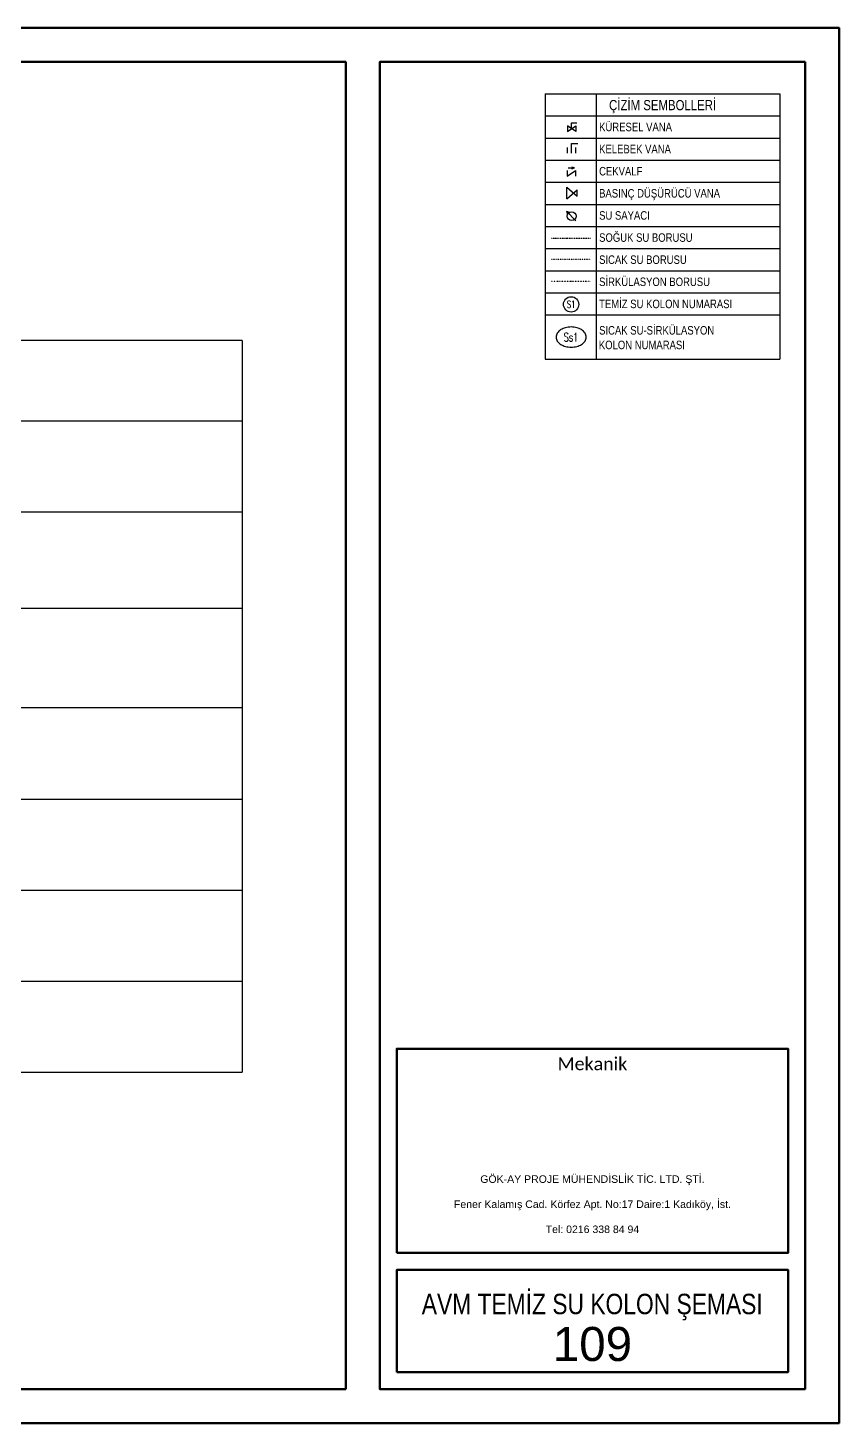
# Model space of a CAD drawing. Header units: centimetres. Extents: x 218267 to 248501, y -42006 to -33806.
# Drawn here: x 243732 to 248501, y -42006 to -33806 of the extents above; entities that cross this region are included whole.
import ezdxf
from ezdxf.enums import TextEntityAlignment as Align

# ---------------------------------------------------------------- set-up
doc = ezdxf.new("R2010")
doc.units = ezdxf.units.CM
doc.header["$LTSCALE"] = 0.2
for name, pattern in [('DASHDOT', [25.4, 12.7, -6.35, 0, -6.35]), ('DIVIDE', [31.75, 12.7, -6.35, 0, -6.35, 0, -6.35]), ('DIVIDE3', [38.1, 12.7, -6.35, 0, -6.35, 0, -6.35, 0, -6.35])]:
    doc.linetypes.add(name, pattern=pattern)
doc.layers.get('0').update_dxf_attribs({"color": 252})
for name, color, linetype, lineweight in [('1-BASLIK', 53, 'Continuous', 25), ('ST-TEMIZ-CAP', 95, 'Continuous', 30), ('ST-VANA', 100, 'Continuous', 25)]:
    doc.layers.add(name, color=color, linetype=linetype, lineweight=lineweight)
for name, color, linetype in [('ST-BASLIK-TEMİZSU', 124, 'Continuous'), ('ST-LEGEND', 61, 'Continuous'), ('ST-SICAK', 1, 'DIVIDE'), ('ST-SIRK', 40, 'DIVIDE3'), ('ST-SU', 4, 'DASHDOT'), ('ST-TEMİZSU-KOLON-NO', 43, 'Continuous')]:
    doc.layers.add(name, color=color, linetype=linetype)
doc.styles.add('ARIAL', font='arial.ttf')
doc.styles.add('ARIAL1', font='romans.shx', dxfattribs={"width": 0.7})
doc.styles.add('xref-antet-A0$0$XREF-ANTET-A0$0$ARIAL', font='calibri.ttf')
doc.styles.add('xref-antet-A0$0$XREF-ANTET-A0$0$ARIAL_ITALIC', font='calibri.ttf')

# ---------------------------------------------------------------- blocks, each defined once
blk = doc.blocks.new('UP_ANTET_01')
at = {"lineweight": 50}
for points in [[(612803.5, 97965.8), (612803.5, 106165.8), (643037.4, 106165.8), (643037.4, 97965.8)], [(640137.4, 98165.8), (613003.5, 98165.8), (613003.5, 105965.8), (640137.4, 105965.8)], [(642837.4, 105965.8), (640337.4, 105965.8), (640337.4, 98165.8), (642837.4, 98165.8)], [(640437.4, 98965.8), (640437.4, 100165.8), (642737.4, 100165.8), (642737.4, 98965.8)], [(640437.4, 98265.8), (640437.4, 98865.8), (642737.4, 98865.8), (642737.4, 98265.8)]]:
    blk.add_lwpolyline(points, close=True, dxfattribs=at)
blk = doc.blocks.new('A$C71446B59')
at = {"linetype": 'Continuous'}
blk.add_lwpolyline([(0.098, -0.1), (0.232, -0.1), (0.231, 0.022)], dxfattribs=at)
blk.add_lwpolyline([(0.031, 0), (0.164, -0.2), (0.031, -0.2), (0.164, 0)], close=True, dxfattribs=at)
blk = doc.blocks.new('A$C66241EC0')
at = {"linetype": 'Continuous'}
for p, q in [((200, -66), (0, 67)), ((0, 67), (0, -66)), ((200, 67), (200, -66))]:
    blk.add_line(p, q, dxfattribs=at)
blk = doc.blocks.new('A$C0B325108')
for p, q in [((-17.5, 23.3), (-17.5, 0)), ((17.5, 23.3), (17.5, 0))]:
    blk.add_line(p, q)
blk.add_lwpolyline([(0, 0), (0, 39), (26.3, 39)])
blk = doc.blocks.new('PN1')
blk.add_circle((0, 0), 30)
at = {"ltscale": 50, "style": 'ARIAL1', "width": 0.7}
blk.add_attdef('NO', text='', height=27.5, dxfattribs=at).set_placement((0, 0), align=Align.MIDDLE_CENTER)
blk = doc.blocks.new('SSN')
blk.add_lwpolyline([(0.7, -35.4, 0.062337), (20.8, -32.9, 0.075539), (36.9, -26.1, 0.107071), (49.6, -14, 0.149481), (53.9, 0.1, 0.149481), (49.6, 14.2, 0.107071), (36.9, 26.3, 0.075539), (20.8, 33.1, 0.062337), (0.7, 35.7, 0.062337), (-19.4, 33.1, 0.075539), (-35.4, 26.3, 0.107071), (-48.1, 14.2, 0.149481), (-52.4, 0.1, 0.149481), (-48.1, -14, 0.107071), (-35.4, -26.1, 0.075539), (-19.4, -32.9, 0.062337)], format="xyb", close=True)
at = {"ltscale": 50, "style": 'ARIAL1', "width": 0.7}
blk.add_attdef('NO', text='', height=30, dxfattribs=at).set_placement((0, 0), align=Align.MIDDLE_CENTER)
blk = doc.blocks.new('A$C5BA96A59')
for p, q in [((30, 17.3), (0, -9.2)), ((30, -17.3), (0, 9.2)), ((0, -9.2), (0, 9.2)), ((30, -17.3), (30, 17.3))]:
    blk.add_line(p, q)
blk = doc.blocks.new('LEGEND TEMİZSU')
at = {"layer": 'ST-BASLIK-TEMİZSU', "ltscale": 0.01}
for p, q in [((0, 0), (690, 0)), ((0, 0), (0, -780)), ((690, 0), (690, -650)), ((690, 0), (690, -780)), ((150, 0), (150, -780)), ((0, -65), (690, -65)), ((0, -130), (690, -130)), ((0, -195), (690, -195)), ((0, -260), (690, -260)), ((0, -260), (690, -260)), ((0, -325), (690, -325)), ((0, -390), (690, -390)), ((0, -455), (690, -455)), ((0, -520), (690, -520)), ((0, -585), (690, -585)), ((0, -585), (690, -585)), ((0, -650), (690, -650)), ((0, -650), (690, -650)), ((0, -780), (690, -780))]:
    blk.add_line(p, q, dxfattribs=at)
at = {"layer": 'ST-LEGEND', "ltscale": 0.01}
blk.add_line((0, 0), (0, -650), dxfattribs=at)
at = {"layer": 'ST-SICAK'}
blk.add_line((18.1, -485.8), (133.4, -485.8), dxfattribs=at)
at = {"layer": 'ST-SIRK'}
blk.add_line((18.1, -550.8), (133.4, -550.8), dxfattribs=at)
at = {"layer": 'ST-SU'}
blk.add_line((18.1, -424.2), (133.4, -424.2), dxfattribs=at)
at = {"layer": 'ST-VANA', "ltscale": 0.01}
blk.add_line((67.7, -218), (86.4, -218), dxfattribs=at)
at = {"layer": 'ST-VANA'}
for p, q in [((89.6, -373.8), (62.1, -345)), ((62.1, -345), (64.5, -353)), ((62.1, -345), (70, -347.8))]:
    blk.add_line(p, q, dxfattribs=at)
blk.add_lwpolyline([(77.8, -220.3), (86.4, -218), (77.8, -215.7)], dxfattribs=at)
blk.add_circle((77.7, -359.8), 12.9, dxfattribs=at)
at = {"layer": 'ST-TEMİZSU-KOLON-NO'}
for name, p, xscale, yscale, zscale, values in [('PN1', (76.1, -618.8), 0.7500000000000001, 0.7500000000000001, 0.7500000000000001, {'NO': 'S1'}), ('SSN', (75.6, -715.1), 0.8333333333212067, 0.8333333333212067, 0.8333333333212067, {'NO': 'Ss1'})]:
    blk.add_blockref(name, p, dxfattribs=dict(at, xscale=xscale, yscale=yscale, zscale=zscale)).add_auto_attribs(values)
at = {"layer": 'ST-VANA', "xscale": -125.0004166680015, "yscale": 125.0004166680015, "zscale": 125.000416668013, "rotation": 270}
blk.add_blockref('A$C71446B59', (90.1, -114.5), dxfattribs=at)
at = {"layer": 'ST-VANA'}
for name, p, xscale, yscale, zscale in [('A$C0B325108', (76.8, -174.1), 0.7131446828134359, 0.7131446828134359, 0.7131446828134359), ('A$C66241EC0', (89.4, -234.2), -0.1248004443482387, 0.1248004442891215, 0.1248004442889397)]:
    blk.add_blockref(name, p, dxfattribs=dict(at, xscale=xscale, yscale=yscale, zscale=zscale))
at = {"layer": 'ST-VANA', "xscale": -1}
blk.add_blockref('A$C5BA96A59', (93.6, -291.3), dxfattribs=at)
at = {"layer": 'ST-BASLIK-TEMİZSU', "style": 'ARIAL', "width": 0.8}
blk.add_text('ÇİZİM SEMBOLLERİ', height=30, dxfattribs=at).set_placement((345, -33.3), align=Align.MIDDLE_CENTER)
for s, p in [('KÜRESEL VANA', (158.3, -97.5)), ('KELEBEK VANA', (158.3, -162.5)), ('CEKVALF', (158.3, -227.5)), ('BASINÇ DÜŞÜRÜCÜ VANA', (158.3, -292.5)), ('SU SAYACI', (158.3, -357.5))]:
    blk.add_text(s, height=25, dxfattribs=at).set_placement(p, align=Align.MIDDLE_LEFT)
at = {"layer": 'ST-BASLIK-TEMİZSU', "ltscale": 0.01, "style": 'ARIAL', "width": 0.8}
blk.add_text('SOĞUK SU BORUSU', height=25, rotation=360, dxfattribs=at).set_placement((158.3, -422.5), align=Align.MIDDLE_LEFT)
for s, p in [('SICAK SU BORUSU', (158.3, -487.5)), ('SİRKÜLASYON BORUSU', (158.3, -552.5)), ('TEMİZ SU KOLON NUMARASI', (158.3, -617.5))]:
    blk.add_text(s, height=25, dxfattribs=at).set_placement(p, align=Align.MIDDLE_LEFT)
for s, p in [('SICAK SU-SİRKÜLASYON', (158.3, -707.6)), ('KOLON NUMARASI', (157.5, -750.5))]:
    blk.add_text(s, height=25, dxfattribs=at).set_placement(p)

msp = doc.modelspace()

# ---------------------------------------------------------------- linework, layer by layer
at = {"layer": 'ST-TEMIZ-CAP', "color": 7, "lineweight": -3}
for p, q in [((244991.5, -35642.7), (219077.2, -35642.7)), ((244991.5, -35642.7), (244991.5, -39942.7)), ((244991.5, -36117.7), (219077.2, -36117.7)), ((244991.5, -36652.7), (219077.2, -36652.7)), ((244991.5, -37217.7), (219077.2, -37217.7)), ((244991.5, -37802.7), (219077.2, -37802.7)), ((219077.2, -38337.7), (244991.5, -38337.7)), ((219077.2, -38872.7), (244991.5, -38872.7)), ((219077.2, -39407.7), (244991.5, -39407.7)), ((219077.2, -39942.7), (244991.5, -39942.7))]:
    msp.add_line(p, q, dxfattribs=at)

# ---------------------------------------------------------------- block references
at = {"layer": '1-BASLIK'}
msp.add_blockref('UP_ANTET_01', (-394536.1, -139971.4), dxfattribs=at)
at = {"layer": 'ST-BASLIK-TEMİZSU', "ltscale": 0.01, "xscale": 2, "yscale": 2, "zscale": 2}
msp.add_blockref('LEGEND TEMİZSU', (246773.8, -34192.8), dxfattribs=at)

# ---------------------------------------------------------------- texts
at = {"layer": '1-BASLIK', "linetype": 'Continuous', "lineweight": 0, "style": 'xref-antet-A0$0$XREF-ANTET-A0$0$ARIAL_ITALIC'}
msp.add_text('Mekanik', height=75.23, dxfattribs=at).set_placement((247051.3, -39894), align=Align.MIDDLE_CENTER)
at = {"layer": '1-BASLIK', "insert": (247051.3, -40719.4), "char_height": 44.252, "attachment_point": 5, "style": 'xref-antet-A0$0$XREF-ANTET-A0$0$ARIAL'}
msp.add_mtext_dynamic_manual_height_columns('{\\fArial|b0|i0|c162|p34;GÖK-AY PROJE MÜHENDİSLİK TİC. LTD. ŞTİ.\\P\\PFener Kalamış Cad. Körfez Apt. No:17 Daire:1 Kadıköy, İst.\\P\\pxql; \\P\\pq*;Tel: 0216 338 84 94}', width=3114.086, gutter_width=37.5, heights=[0], dxfattribs=at)
at = {"layer": 'ST-BASLIK-TEMİZSU', "style": 'ARIAL', "width": 0.8}
msp.add_text('AVM TEMİZ SU KOLON ŞEMASI', height=120, dxfattribs=at).set_placement((247050.1, -41305.6), align=Align.MIDDLE_CENTER)
at = {"layer": 'ST-BASLIK-TEMİZSU', "linetype": 'Continuous', "style": 'ARIAL'}
msp.add_text('109', height=200, dxfattribs=at).set_placement((247051.3, -41540.6), align=Align.MIDDLE_CENTER)

doc.saveas('drawing.dxf')
